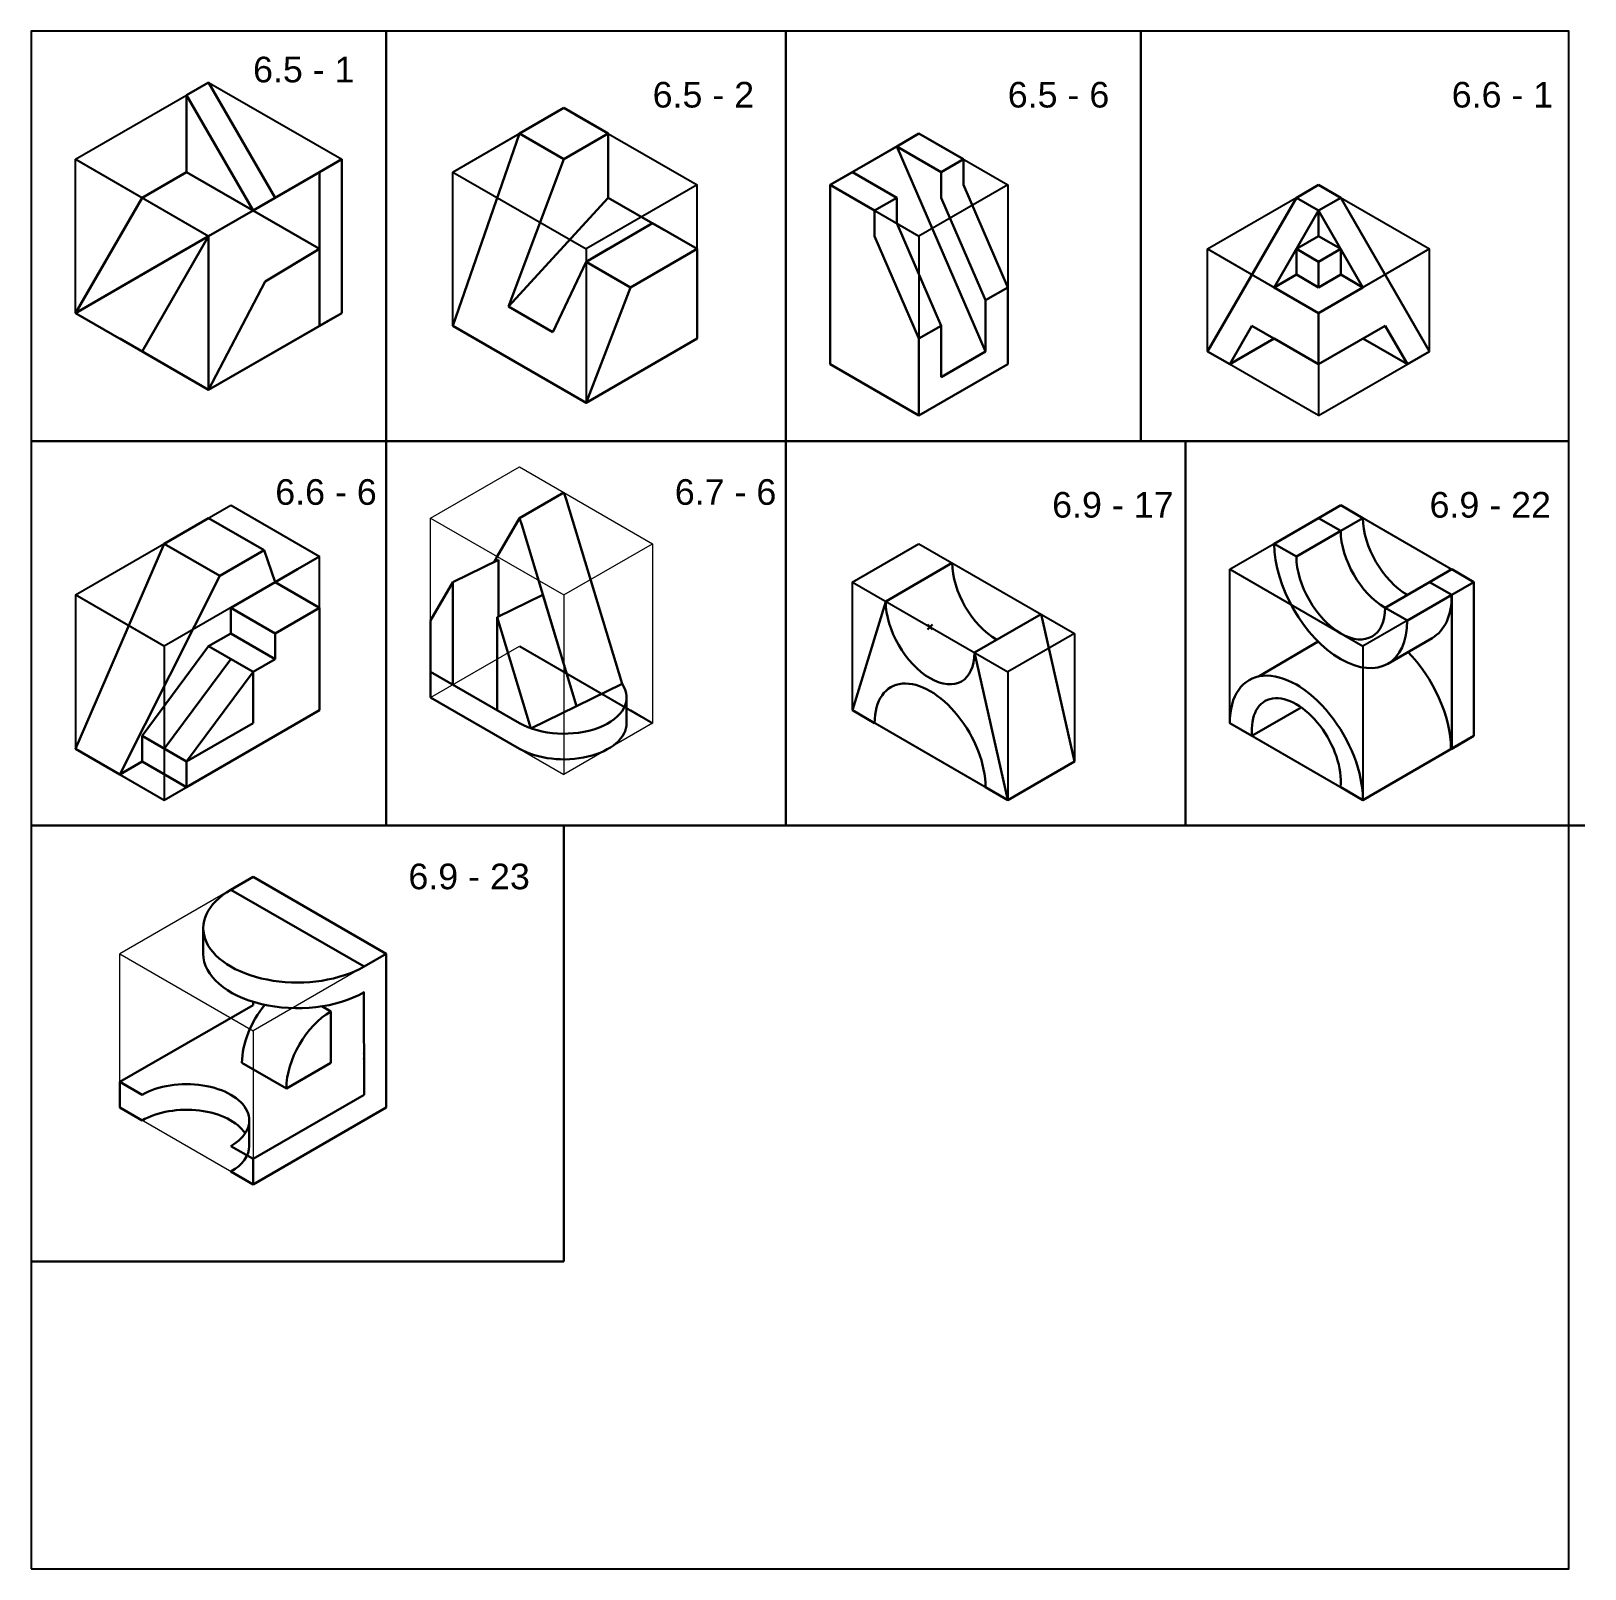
# Model space of a CAD drawing. Header units: millimetres. Extents: x 0 to 606, y 0 to 600.
import ezdxf

# ---------------------------------------------------------------- set-up
doc = ezdxf.new("R2010")
doc.units = ezdxf.units.MM
doc.header["$PDMODE"] = 3
doc.styles.get("Standard").update_dxf_attribs({"font": 'arial.ttf'})

msp = doc.modelspace()

# ---------------------------------------------------------------- linework, layer by layer
at = {"lineweight": 30}
for p, q in [((138.56, 600), (138.56, 440)), ((294.45, 600), (294.45, 440)), ((433.01, 600), (433.01, 440)), ((60.62, 575), (69.28, 580)), ((69.28, 580), (95.26, 535)), ((60.62, 575), (60.62, 545)), ((60.62, 575), (86.6, 530)), ((207.85, 570), (190.53, 560)), ((225.17, 560), (207.85, 570)), ((190.53, 560), (164.54, 485)), ((190.53, 560), (207.85, 550)), ((207.85, 550), (225.17, 560)), ((225.17, 535), (225.17, 560)), ((346.41, 560), (337.75, 555)), ((363.73, 550), (346.41, 560)), ((337.75, 555), (311.77, 540)), ((337.75, 555), (355.07, 545)), ((337.75, 555), (372.39, 475)), ((121.24, 550), (112.58, 545)), ((121.24, 490), (121.24, 550)), ((207.85, 550), (186.2, 492.5)), ((355.07, 545), (363.73, 550)), ((363.73, 550), (363.73, 540)), ((60.62, 545), (43.3, 535)), ((112.58, 515), (60.62, 545)), ((86.6, 530), (112.58, 545)), ((112.58, 545), (112.58, 485)), ((112.58, 545), (112.58, 485)), ((112.58, 545), (112.58, 515)), ((320.43, 545), (311.77, 540)), ((311.77, 540), (329.09, 530)), ((311.77, 540), (311.77, 470)), ((337.75, 535), (320.43, 545)), ((355.07, 545), (355.07, 535)), ((381.05, 500), (363.73, 540)), ((493.63, 535), (502.29, 540)), ((502.29, 540), (510.95, 535)), ((43.3, 535), (17.32, 490)), ((95.26, 535), (86.6, 530)), ((225.17, 535), (186.2, 492.5)), ((225.17, 535), (246.82, 522.5)), ((329.09, 530), (337.75, 535)), ((337.75, 535), (337.75, 525)), ((355.07, 535), (372.39, 495)), ((458.99, 475), (493.63, 535)), ((502.29, 530), (493.63, 535)), ((502.29, 530), (510.95, 535)), ((545.6, 475), (510.95, 535)), ((69.28, 520), (86.6, 530)), ((329.09, 530), (329.09, 520)), ((502.29, 530), (484.97, 500)), ((502.29, 530), (502.29, 520)), ((502.29, 530), (519.62, 500)), ((242.49, 525), (216.51, 510)), ((242.49, 525), (259.81, 515)), ((355.07, 485), (337.75, 525)), ((17.32, 490), (69.28, 520)), ((69.28, 520), (43.3, 475)), ((69.28, 520), (69.28, 460)), ((112.58, 485), (112.58, 520)), ((329.09, 520), (346.41, 480)), ((502.29, 520), (493.63, 515)), ((510.95, 515), (502.29, 520)), ((17.32, 490), (60.62, 515)), ((112.58, 515), (91.27, 502.32)), ((216.51, 510), (203.52, 482.5)), ((216.51, 510), (225.17, 515)), ((233.83, 500), (216.51, 510)), ((259.81, 515), (233.83, 500)), ((259.81, 480), (259.81, 515)), ((493.63, 515), (502.29, 510)), ((493.63, 505), (493.63, 515)), ((493.63, 515), (502.29, 510)), ((502.29, 510), (510.95, 515)), ((502.29, 510), (510.95, 515)), ((502.29, 510), (502.29, 500)), ((510.95, 505), (510.95, 515)), ((493.63, 505), (484.97, 500)), ((493.63, 505), (502.29, 500)), ((502.29, 500), (510.95, 505)), ((502.29, 500), (510.95, 505)), ((519.62, 500), (510.95, 505)), ((91.27, 502.32), (69.28, 460)), ((233.83, 500), (216.51, 455)), ((372.39, 495), (381.05, 500)), ((381.05, 500), (372.39, 495)), ((381.05, 470), (381.05, 500)), ((502.29, 490), (484.97, 500)), ((484.97, 500), (502.29, 490)), ((502.29, 490), (519.62, 500)), ((186.2, 492.5), (203.52, 482.5)), ((372.39, 495), (372.39, 475)), ((69.28, 460), (17.32, 490)), ((69.28, 460), (118, 488.12)), ((112.58, 485), (118, 488.12)), ((114.75, 486.25), (121.24, 490)), ((164.54, 485), (216.51, 455)), ((346.41, 480), (355.07, 485)), ((355.07, 465), (355.07, 485)), ((476.31, 485), (467.65, 470)), ((476.31, 485), (502.29, 470)), ((476.31, 485), (502.29, 470)), ((502.29, 470), (502.29, 490)), ((502.29, 470), (528.28, 485)), ((502.29, 470), (528.28, 485)), ((502.29, 470), (528.28, 485)), ((523.95, 482.5), (528.28, 485)), ((528.28, 485), (536.94, 470)), ((69.28, 460), (34.64, 480)), ((216.51, 455), (259.81, 480)), ((346.41, 480), (346.41, 450)), ((467.65, 470), (484.97, 480)), ((484.97, 480), (502.29, 470)), ((536.94, 470), (519.62, 480)), ((372.39, 475), (355.07, 465)), ((458.99, 475), (467.65, 470)), ((467.65, 470), (458.99, 475)), ((545.6, 475), (536.94, 470)), ((536.94, 470), (545.6, 475)), ((69.28, 460), (51.96, 470)), ((311.77, 470), (346.41, 450)), ((346.41, 450), (381.05, 470)), ((138.56, 440), (0, 440)), ((277.13, 440), (138.56, 440)), ((138.56, 440), (138.56, 290)), ((294.45, 440), (173.21, 440)), ((294.45, 440), (433.01, 440)), ((294.45, 440), (294.45, 290)), ((433.01, 440), (536.94, 440)), ((450.33, 440), (450.33, 290)), ((536.94, 440), (600, 440)), ((190.53, 410), (207.85, 420)), ((208.73, 417.36), (230.55, 345.31)), ((502.29, 410), (510.95, 415)), ((519.62, 410), (510.95, 415)), ((51.96, 400), (69.28, 410)), ((69.28, 410), (86.6, 400)), ((90.93, 397.5), (69.28, 410)), ((181.87, 395), (190.53, 410)), ((191.41, 407.36), (190.53, 410)), ((191.41, 407.36), (212.82, 336.65)), ((502.29, 410), (484.97, 400)), ((510.95, 405), (502.29, 410)), ((510.95, 405), (519.62, 410)), ((493.63, 395), (510.95, 405)), ((51.96, 400), (17.32, 320)), ((73.61, 387.5), (51.96, 400)), ((90.93, 397.5), (73.61, 387.5)), ((73.61, 387.5), (90.93, 397.5)), ((86.6, 400), (90.93, 397.5)), ((90.93, 397.5), (95.26, 385)), ((103.92, 390), (112.58, 395)), ((180.63, 392.86), (181.87, 395)), ((484.97, 400), (493.63, 395)), ((95.26, 385), (103.92, 390)), ((164.54, 385), (182.31, 393.68)), ((182.31, 373.68), (182.31, 393.68)), ((182.31, 393.68), (182.31, 371.52)), ((333.42, 377.5), (359.4, 392.5)), ((545.6, 385), (554.26, 390)), ((554.26, 390), (562.92, 385)), ((34.64, 310), (73.61, 387.5)), ((95.26, 385), (77.94, 375)), ((77.94, 375), (95.26, 385)), ((112.58, 375), (95.26, 385)), ((155.88, 370), (164.54, 385)), ((164.54, 365), (164.54, 385)), ((164.54, 385), (164.54, 345)), ((528.28, 375), (545.6, 385)), ((545.6, 385), (554.26, 380)), ((562.92, 385), (554.26, 380)), ((562.92, 325), (562.92, 385)), ((181.89, 371.31), (199.66, 379.99)), ((199.66, 379.99), (212.78, 336.63)), ((333.42, 377.5), (320.43, 335)), ((554.26, 380), (536.94, 370)), ((554.26, 380), (554.26, 320)), ((95.26, 365), (77.94, 375)), ((77.94, 375), (77.94, 365)), ((95.26, 365), (112.58, 375)), ((112.58, 375), (112.58, 335)), ((155.88, 350), (155.88, 370)), ((181.87, 335), (181.89, 371.31)), ((181.89, 371.31), (195.02, 327.95)), ((368.06, 357.5), (394.04, 372.5)), ((394.04, 372.5), (407.03, 315)), ((528.28, 375), (536.94, 370)), ((77.94, 365), (69.28, 360)), ((77.94, 365), (95.26, 355)), ((95.26, 355), (95.26, 365)), ((509.14, 366.05), (509.23, 366.1)), ((43.3, 325), (69.28, 360)), ((86.6, 350), (69.28, 360)), ((479.11, 348.26), (502.12, 361.89)), ((529.33, 353.18), (546.65, 363.18)), ((51.96, 320), (77.94, 355)), ((86.6, 350), (95.26, 355)), ((368.06, 357.5), (381.05, 300)), ((60.62, 315), (86.6, 350)), ((86.6, 330), (86.6, 350)), ((190.53, 330), (155.88, 350)), ((155.88, 350), (155.88, 340)), ((155.88, 340), (190.53, 320)), ((195.02, 327.95), (230.55, 345.31)), ((232.34, 330), (232.34, 340)), ((493.63, 345), (494.95, 344.24)), ((112.58, 335), (60.62, 305)), ((320.43, 335), (329.09, 330)), ((495.57, 336.12), (476.31, 325)), ((60.62, 315), (86.6, 330)), ((467.65, 330), (476.31, 325)), ((60.62, 315), (43.3, 325)), ((43.3, 325), (43.3, 315)), ((545.6, 315), (562.92, 325)), ((554.26, 320), (562.92, 325)), ((34.64, 310), (17.32, 320)), ((34.64, 310), (43.3, 315)), ((54.13, 308.75), (43.3, 315)), ((60.62, 305), (47.63, 312.5)), ((60.62, 305), (60.62, 315)), ((60.62, 315), (60.62, 305)), ((381.05, 300), (407.03, 315)), ((545.6, 315), (519.62, 300)), ((372.39, 305), (381.05, 300)), ((510.95, 305), (519.62, 300)), ((519.62, 300), (510.95, 305)), ((0, 290), (103.92, 290)), ((103.92, 290), (138.56, 290)), ((138.56, 290), (242.49, 290)), ((190.53, 290), (294.45, 290)), ((207.85, 290), (207.85, 120)), ((242.49, 290), (277.13, 290)), ((433.01, 290), (294.45, 290)), ((450.33, 290), (329.09, 290)), ((571.58, 290), (450.33, 290)), ((588.9, 290), (450.33, 290)), ((606.22, 290), (484.97, 290)), ((77.94, 265), (86.6, 270)), ((86.6, 270), (138.56, 240)), ((86.6, 270), (138.56, 240)), ((86.6, 270), (138.56, 240)), ((129.9, 235), (77.94, 265)), ((67.18, 250), (67.18, 240)), ((129.9, 235), (138.56, 240)), ((138.56, 240), (138.56, 230)), ((138.56, 240), (138.56, 230)), ((138.56, 240), (138.56, 230)), ((129.82, 225.05), (129.9, 225)), ((129.82, 225.05), (129.9, 225)), ((129.82, 225.05), (129.9, 185)), ((138.56, 180), (138.56, 230)), ((34.64, 190), (86.6, 220)), ((86.6, 220), (86.6, 221.29)), ((113.43, 219.51), (116.91, 217.5)), ((116.91, 217.5), (116.91, 197.5)), ((99.59, 187.5), (82.27, 197.5)), ((116.91, 197.5), (99.59, 187.5)), ((34.64, 180), (34.64, 190)), ((34.64, 190), (43.3, 185)), ((129.9, 185), (86.6, 160)), ((43.3, 175), (34.64, 180)), ((86.6, 150), (138.56, 180)), ((85.12, 165), (85.12, 175)), ((77.94, 165), (86.6, 160)), ((86.6, 160), (86.6, 150)), ((77.94, 155), (86.6, 150)), ((86.6, 150), (77.94, 155)), ((207.85, 120), (0, 120))]:
    msp.add_line(p, q, dxfattribs=at)
at = {"color": 2}
for p, q in [((17.32, 550), (69.28, 580)), ((69.28, 580), (121.24, 550)), ((311.77, 540), (346.41, 560)), ((346.41, 560), (381.05, 540)), ((17.32, 490), (17.32, 550)), ((17.32, 550), (69.28, 520)), ((69.28, 520), (121.24, 550)), ((121.24, 490), (121.24, 550)), ((311.77, 470), (311.77, 540)), ((311.77, 540), (346.41, 520)), ((381.05, 540), (346.41, 520)), ((381.05, 540), (381.05, 470)), ((458.99, 515), (502.29, 540)), ((502.29, 540), (545.6, 515)), ((69.28, 520), (69.28, 460)), ((346.41, 520), (346.41, 450)), ((458.99, 475), (458.99, 515)), ((458.99, 515), (502.29, 490)), ((458.99, 515), (458.99, 515)), ((545.6, 515), (502.29, 490)), ((545.6, 475), (545.6, 515)), ((69.28, 460), (17.32, 490)), ((69.28, 460), (121.24, 490)), ((502.29, 490), (502.29, 450)), ((502.29, 450), (458.99, 475)), ((502.29, 450), (545.6, 475)), ((346.41, 450), (311.77, 470)), ((381.05, 470), (346.41, 450)), ((17.32, 380), (77.94, 415)), ((77.94, 415), (112.58, 395)), ((467.65, 390), (510.95, 415)), ((510.95, 415), (562.92, 385)), ((112.58, 395), (51.96, 360)), ((112.58, 335), (112.58, 395)), ((320.43, 385), (346.41, 400)), ((346.41, 400), (407.03, 365)), ((467.65, 330), (467.65, 390)), ((467.65, 390), (519.62, 360)), ((562.92, 385), (519.62, 360)), ((562.92, 385), (562.92, 325)), ((51.96, 360), (17.32, 380)), ((17.32, 380), (17.32, 380)), ((17.32, 380), (17.32, 320)), ((407.03, 365), (381.05, 350)), ((407.03, 365), (407.03, 315)), ((51.96, 360), (51.96, 300)), ((190.53, 360), (238.16, 332.5)), ((519.62, 360), (519.62, 300)), ((51.96, 300), (112.58, 335)), ((233.83, 335), (242.49, 330)), ((519.62, 300), (467.65, 330)), ((519.62, 300), (562.92, 325)), ((17.32, 320), (51.96, 300)), ((407.03, 315), (381.05, 300))]:
    msp.add_line(p, q, dxfattribs=at)
at = {"color": 2, "lineweight": -2}
for p, q in [((164.54, 545), (207.85, 570)), ((212.18, 567.5), (259.81, 540)), ((164.54, 485), (164.54, 545)), ((164.54, 545), (216.51, 515)), ((259.81, 540), (216.51, 515)), ((259.81, 480), (259.81, 540)), ((216.51, 515), (216.51, 455)), ((164.54, 485), (216.51, 455)), ((216.51, 455), (259.81, 480))]:
    msp.add_line(p, q, dxfattribs=at)
at = {"color": 2, "lineweight": 0}
for p, q in [((155.88, 410), (190.53, 430)), ((190.53, 430), (242.49, 400)), ((155.88, 340), (155.88, 410)), ((155.88, 410), (207.85, 380)), ((207.85, 380), (242.49, 400)), ((242.49, 400), (242.49, 330)), ((207.85, 380), (207.85, 310)), ((155.88, 340), (190.53, 360)), ((155.88, 340), (207.85, 310)), ((242.49, 330), (207.85, 310)), ((86.6, 270), (34.64, 240)), ((86.6, 270), (138.56, 240)), ((34.64, 180), (34.64, 240)), ((34.64, 240), (86.6, 210)), ((138.56, 240), (86.6, 210)), ((138.56, 180), (138.56, 240)), ((86.6, 210), (86.6, 150)), ((86.6, 150), (34.64, 180)), ((86.6, 150), (138.56, 180))]:
    msp.add_line(p, q, dxfattribs=at)
msp.add_lwpolyline([(0, 0), (600, 0), (600, 600), (0, 600)], close=True)
at = {"lineweight": 30}
msp.add_lwpolyline([(207.85, 420), (208.73, 417.36)], dxfattribs=at)
at = {"color": 2}
msp.add_lwpolyline([(320.43, 335), (320.43, 385), (381.05, 350), (381.05, 300), (320.43, 335)], dxfattribs=at)
at = {"lineweight": 30}
for centre, major_axis, start_param, end_param in [((536.94, 400), (12.25, -21.21), 3.926991, 5.497787), ((528.28, 395), (12.25, -21.21), 3.926991, 5.497787), ((510.95, 385), (18.37, -31.82), 3.926991, 7.068583), ((510.95, 385), (12.25, -21.21), 3.926991, 7.068583), ((376.72, 382.5), (12.25, -21.21), 3.926991, 5.497787), ((350.74, 367.5), (12.25, -21.21), 3.926991, 7.068583), ((528.28, 395), (18.37, -31.82), 6.283185, 7.068583), ((527.95, 335), (18.37, -31.82), 7.068583, 8.286189), ((536.94, 342.36), (12.25, -21.21), 2.13869, 2.15628), ((493.63, 315), (18.37, -31.82), 7.068583, 10.210176), ((350.74, 317.5), (15.31, -26.52), 0.785398, 3.926991), ((207.85, 340), (-24.49, 0), 7.068583, 9.809971), ((493.63, 317.36), (12.25, -21.21), 0.667088, 4.045301), ((510.95, 327.36), (12.25, -21.21), 3.532948, 3.5371), ((207.85, 330), (-24.49, 0), 7.068583, 9.424778), ((103.92, 250), (-36.74, 0), 5.497787, 8.63938), ((103.92, 240), (-36.74, 0), 6.283185, 8.63938), ((101.69, 238.71), (-36.74, 0), 9.480448, 9.491158), ((99.59, 207.5), (-12.25, -21.21), 4.435174, 5.497787), ((116.91, 197.5), (-12.25, -21.21), 3.926991, 5.497787), ((112.58, 190), (-12.25, -21.21), 8.581137, 8.702525), ((60.62, 175), (-24.49, 0), 2.356194, 5.497787), ((60.62, 165), (-24.49, 0), 3.50296, 5.497787), ((60.62, 165), (-24.49, 0), 2.356194, 3.141593)]:
    msp.add_ellipse(centre, major_axis=major_axis, ratio=0.57735, start_param=start_param, end_param=end_param, dxfattribs=at)
msp.add_point((350.74, 367.5), dxfattribs=at)
msp.add_point((350.74, 367.5), dxfattribs=at)
msp.add_point((350.74, 367.5), dxfattribs=at)

# ---------------------------------------------------------------- texts
at = {"color": 1, "lineweight": 30}
for s, p in [('6.5 - 1', (86.6, 580)), ('6.5 - 2', (242.49, 570.17)), ('6.5 - 6', (381.05, 570.17)), ('6.6 - 1 ', (554.26, 570.17)), ('6.6 - 6 ', (95.26, 415.17)), ('6.7 - 6 ', (251.15, 415.17)), ('6.9 - 17 ', (398.37, 410.17)), ('6.9 - 22 ', (545.6, 410.17)), ('6.9 - 23 ', (147.22, 265.18))]:
    msp.add_text(s, height=10, dxfattribs=at).set_placement(p)

doc.saveas('drawing.dxf')
